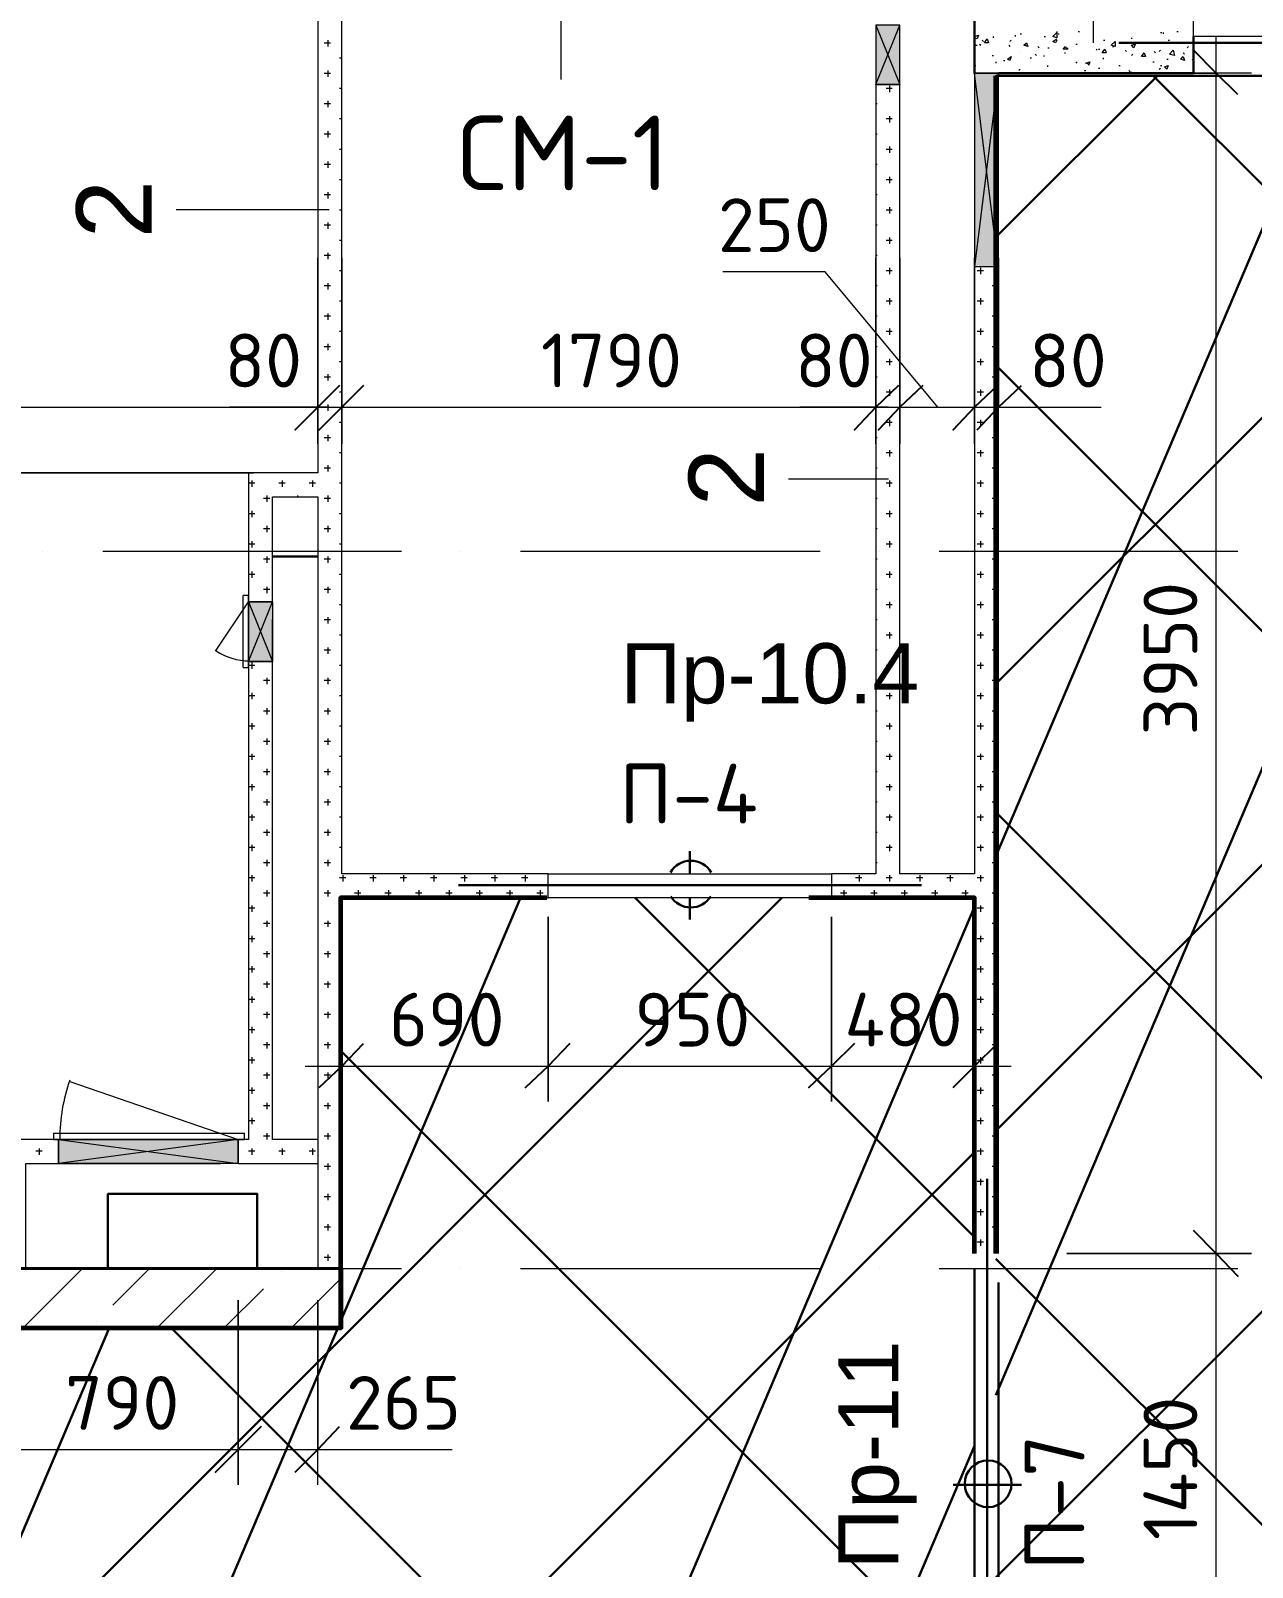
# Model space of a CAD drawing. Header units: millimetres. Extents: x -84737 to 172119, y -43083 to 59399.
# Drawn here: x 18666 to 22753, y 38377 to 43519 of the extents above; entities that cross this region are included whole.
import ezdxf

# ---------------------------------------------------------------- set-up
doc = ezdxf.new("R2010")
doc.units = ezdxf.units.MM
for name, color, linetype, lineweight in [('11) Плинтус ПЛ-2', 70, 'Continuous', 30), ('15) Штукатурка стен СТ-1.1', 161, 'Continuous', 60), ('16) Краска СТ-1.1 стена', 5, 'Continuous', 60), ('18) Краска ПТ-1 потолок', 31, 'Continuous', 30), ('20) Шпакл. баз. фин Стена', 40, 'Continuous', 60), ('22) Шпакл. баз. фин. Потолок', 102, 'Continuous', 30)]:
    doc.layers.add(name, color=color, linetype=linetype, lineweight=lineweight)
for name, color, linetype in [('PDF _Двери', 7, 'Continuous'), ('PDF _Марки', 7, 'Continuous'), ('PDF _Обобщенные модели', 7, 'Continuous'), ('PDF _Окна', 7, 'Continuous'), ('PDF _Оси', 7, 'Continuous'), ('PDF _Перекрытия', 7, 'Continuous'), ('PDF _Размеры-100', 7, 'Continuous'), ('PDF _Стены', 7, 'Continuous'), ('PDF _Текст', 7, 'Continuous'), ('PDF _Элементы узлов', 7, 'Continuous')]:
    doc.layers.add(name, color=color, linetype=linetype)
doc.styles.add('PDF GOSTCommon', font='arial.ttf')
doc.styles.add('PDF ISOCPEUR', font='isocpeur.ttf')

msp = doc.modelspace()

# ---------------------------------------------------------------- hatches: boundary and pattern name
at = {"layer": '18) Краска ПТ-1 потолок'}
h = msp.add_hatch(dxfattribs=at)
h.set_pattern_fill('ANSI32', color=256, scale=222, angle=22)
h.paths.add_polyline_path([(26915.9, 43368.7), (24507.3, 43368.7), (24507.3, 34077.2), (26915.9, 34077.2)])
h.paths.add_polyline_path([(36427.6, 39178), (36427.6, 34081.4), (26987.8, 34081.4), (26987.8, 40617.2), (29108.6, 40617.2), (29108.6, 39178)])
h.paths.add_polyline_path([(42006.7, 34077.2), (36508, 34077.2), (36508, 44380.4), (42006.7, 44380.4)])
h.paths.add_polyline_path([(21895.5, 43368.7), (24304.1, 43368.7), (24304.1, 34077.2), (21895.5, 34077.2)])
h.paths.add_polyline_path([(12383.8, 39178), (12383.8, 34081.4), (21823.5, 34081.4), (21823.5, 40617.2), (19702.8, 40617.2), (19702.8, 39178)])
h.paths.add_polyline_path([(6804.6, 34077.2), (12303.4, 34077.2), (12303.4, 44380.4), (6804.6, 44380.4)])
h = msp.add_hatch(dxfattribs=at)
h.set_pattern_fill('ANSI32', color=256, scale=222, angle=22)
h.paths.add_polyline_path([(26915.9, 43368.7), (24507.3, 43368.7), (24507.3, 34077.2), (26915.9, 34077.2)])
h.paths.add_polyline_path([(36427.6, 39178), (36427.6, 34081.4), (26987.8, 34081.4), (26987.8, 40617.2), (29108.6, 40617.2), (29108.6, 39178)])
h.paths.add_polyline_path([(42006.7, 34077.2), (36508, 34077.2), (36508, 44380.4), (42006.7, 44380.4)])
h.paths.add_polyline_path([(21895.5, 43368.7), (24304.1, 43368.7), (24304.1, 34077.2), (21895.5, 34077.2)])
h.paths.add_polyline_path([(12383.8, 39178), (12383.8, 34081.4), (21823.5, 34081.4), (21823.5, 40617.2), (19702.8, 40617.2), (19702.8, 39178)])
h.paths.add_polyline_path([(6804.6, 34077.2), (12303.4, 34077.2), (12303.4, 44380.4), (6804.6, 44380.4)])
at = {"layer": '22) Шпакл. баз. фин. Потолок'}
h = msp.add_hatch(dxfattribs=at)
h.set_pattern_fill('ANSI37', color=256, scale=333)
h.paths.add_polyline_path([(26915.9, 43368.7), (24507.3, 43368.7), (24507.3, 34077.2), (26915.9, 34077.2)])
h.paths.add_polyline_path([(36427.6, 39178), (36427.6, 34081.4), (26987.8, 34081.4), (26987.8, 40617.2), (29108.6, 40617.2), (29108.6, 39178)])
h.paths.add_polyline_path([(42006.7, 34077.2), (36508, 34077.2), (36508, 44380.4), (42006.7, 44380.4)])
h.paths.add_polyline_path([(21895.5, 43368.7), (24304.1, 43368.7), (24304.1, 34077.2), (21895.5, 34077.2)])
h.paths.add_polyline_path([(12383.8, 39178), (12383.8, 34081.4), (21823.5, 34081.4), (21823.5, 40617.2), (19702.8, 40617.2), (19702.8, 39178)])
h.paths.add_polyline_path([(6804.6, 34077.2), (12303.4, 34077.2), (12303.4, 44380.4), (6804.6, 44380.4)])
h = msp.add_hatch(dxfattribs=at)
h.set_pattern_fill('ANSI37', color=256, scale=333)
h.paths.add_polyline_path([(26915.9, 43368.7), (24507.3, 43368.7), (24507.3, 34077.2), (26915.9, 34077.2)])
h.paths.add_polyline_path([(36427.6, 39178), (36427.6, 34081.4), (26987.8, 34081.4), (26987.8, 40617.2), (29108.6, 40617.2), (29108.6, 39178)])
h.paths.add_polyline_path([(42006.7, 34077.2), (36508, 34077.2), (36508, 44380.4), (42006.7, 44380.4)])
h.paths.add_polyline_path([(21895.5, 43368.7), (24304.1, 43368.7), (24304.1, 34077.2), (21895.5, 34077.2)])
h.paths.add_polyline_path([(12383.8, 39178), (12383.8, 34081.4), (21823.5, 34081.4), (21823.5, 40617.2), (19702.8, 40617.2), (19702.8, 39178)])
h.paths.add_polyline_path([(6804.6, 34077.2), (12303.4, 34077.2), (12303.4, 44380.4), (6804.6, 44380.4)])

# ---------------------------------------------------------------- linework, layer by layer
at = {"layer": '11) Плинтус ПЛ-2'}
for points in [[(21895.5, 39427.7), (21895.5, 43368.7), (24304.1, 43368.7), (24304.1, 34077.2), (21895.5, 34077.2), (21895.5, 37980)], [(20392.7, 40617.2), (19702.8, 40617.2), (19702.8, 39178), (14204, 39178)], [(21823.5, 39427.7), (21823.5, 40617.2), (21269, 40617.2)]]:
    msp.add_lwpolyline(points, dxfattribs=at)
at = {"layer": '15) Штукатурка стен СТ-1.1'}
for points in [[(21895.5, 39427.7), (21895.5, 43368.7)], [(20392.7, 40617.2), (19702.8, 40617.2), (19702.8, 39178), (14204, 39178)], [(21823.5, 39427.7), (21823.5, 40617.2), (21269, 40617.2)]]:
    msp.add_lwpolyline(points, dxfattribs=at)
at = {"layer": '16) Краска СТ-1.1 стена'}
for points in [[(21895.5, 39427.7), (21895.5, 43368.7)], [(20392.7, 40617.2), (19702.8, 40617.2), (19702.8, 39178), (14204, 39178)], [(21823.5, 39427.7), (21823.5, 40617.2), (21269, 40617.2)]]:
    msp.add_lwpolyline(points, dxfattribs=at)
at = {"layer": '20) Шпакл. баз. фин Стена'}
for points in [[(21895.5, 39427.7), (21895.5, 43368.7)], [(20392.7, 40617.2), (19702.8, 40617.2), (19702.8, 39178), (14204, 39178)], [(21823.5, 39427.7), (21823.5, 40617.2), (21269, 40617.2)]]:
    msp.add_lwpolyline(points, dxfattribs=at)
at = {"layer": 'PDF _Двери', "lineweight": 18}
for points in [[(24004.1, 43500.2), (22556.3, 43500.2), (22556.3, 43580.7), (24004.1, 43580.7)], [(20397.4, 40697.9), (21345.6, 40697.9), (21345.6, 40617.4), (20397.4, 40617.4)]]:
    msp.add_lwpolyline(points, close=True, dxfattribs=at)
at = {"layer": 'PDF _Марки', "lineweight": 9}
for points in [[(20439.7, 44380.7), (20439.7, 43356.3)], [(22221.9, 43479.1), (22221.9, 43855.8)], [(19665.1, 42920.3), (19152.8, 42920.3)], [(21536.1, 42018.6), (21201.7, 42018.6)]]:
    msp.add_lwpolyline(points, dxfattribs=at)
at = {"layer": 'PDF _Обобщенные модели', "lineweight": 30}
for points in [[(24253.8, 43479.1), (22306.6, 43479.1)], [(20871.5, 40697.9), (20871.5, 40774.1)], [(21646.2, 40659.8), (20096.8, 40659.8)], [(20871.5, 40545.5), (20871.5, 40617.4)], [(21866.3, 39677.7), (21866.3, 37628.8)], [(21980.6, 38653.2), (21752, 38653.2)]]:
    msp.add_lwpolyline(points, dxfattribs=at)
msp.add_circle((21869.3, 38656.9), 78.3, dxfattribs=at)
for start, end in [(29.5478, 150.4522), (211.6571, 328.3429)]:
    msp.add_arc((20874.5, 40663.5), 78.3, start, end, dxfattribs=at)
at = {"layer": 'PDF _Окна', "color": 8, "true_color": 0x808080, "transparency": 33554559}
for points in [[(21493.8, 43538.3), (21493.8, 43339.4), (21574.2, 43538.3)], [(21493.8, 43339.4), (21574.2, 43538.3), (21574.2, 43339.4)], [(21904.4, 42729.8), (21904.4, 43377.5), (21824, 42729.8)], [(21904.4, 43377.5), (21824, 42729.8), (21824, 43377.5)], [(19394.1, 41608), (19394.1, 41409), (19474.6, 41608)], [(19394.1, 41409), (19474.6, 41608), (19474.6, 41409)], [(19360.3, 39808.9), (18759.2, 39808.9), (19360.3, 39728.5)], [(18759.2, 39808.9), (19360.3, 39728.5), (18759.2, 39728.5)]]:
    msp.add_solid(points, dxfattribs=at)
at = {"layer": 'PDF _Оси', "lineweight": 9}
for points in [[(18704.1, 41777.3), (18704.1, 41777.3)], [(18907.3, 41777.3), (19906.4, 41777.3)], [(20105.3, 41777.3), (20105.3, 41777.3)], [(20304.3, 41777.3), (21307.5, 41777.3)], [(21506.5, 41777.3), (21506.5, 41777.3)], [(21705.5, 41777.3), (22704.5, 41777.3)], [(18704.1, 39377.1), (18704.1, 39377.1)], [(18907.3, 39377.1), (19906.4, 39377.1)], [(20105.3, 39377.1), (20105.3, 39377.1)], [(20304.3, 39377.1), (21307.5, 39377.1)], [(21506.5, 39377.1), (21506.5, 39377.1)], [(21705.5, 39377.1), (22704.5, 39377.1)]]:
    msp.add_lwpolyline(points, dxfattribs=at)
at = {"layer": 'PDF _Перекрытия', "lineweight": 30}
for points in [[(19627, 41760.4), (19474.6, 41760.4)], [(18924.3, 39377.1), (18924.3, 39626.9), (19423.8, 39626.9), (19423.8, 39377.1)], [(21824, 38031), (21824, 39377.1)], [(21904.4, 39330.5), (21904.4, 38077.5)]]:
    msp.add_lwpolyline(points, dxfattribs=at)
at = {"layer": 'PDF _Размеры-100', "lineweight": 9}
for points in [[(22632.5, 33958.6), (22632.5, 36380), (22632.5, 37980.2), (22632.5, 39427.9), (22133, 39427.9), (22751.1, 39427.9), (22133, 39427.9), (22632.5, 39427.9), (22632.5, 43500.2)], [(22751.1, 43377.5), (22133, 43377.5), (22632.5, 43377.5)], [(12185, 42259.9), (12384, 42259.9), (12756.5, 42259.9), (12836.9, 42259.9), (19627, 42259.9), (19707.4, 42259.9), (21493.8, 42259.9), (21574.2, 42259.9), (21824, 42259.9), (21824, 42759.4), (21824, 42137.2), (21824, 42759.4), (21824, 42259.9), (22027.2, 42259.9)], [(21904.4, 42137.2), (21904.4, 42759.4), (21904.4, 42259.9)], [(21701.2, 42259.9), (21324.5, 42712.9), (20981.6, 42712.9)], [(19665.1, 42259.9), (19555, 42259.9), (19330.6, 42259.9)], [(21536.1, 42259.9), (21464.2, 42259.9), (21239.8, 42259.9)], [(21866.3, 42259.9), (22018.7, 42259.9), (22247.3, 42259.9)], [(15656.2, 42039.8), (19411.1, 42039.8), (15774.8, 42039.8)], [(19584.6, 40054.4), (20397.4, 40054.4), (21345.6, 40054.4), (21345.6, 40553.9), (21345.6, 39935.9), (21345.6, 40553.9), (21345.6, 40054.4), (21946.7, 40054.4)], [(19707.4, 39935.9), (19707.4, 40553.9), (19707.4, 40054.4)], [(21824, 39935.9), (21824, 40553.9), (21824, 40054.4)], [(15855.2, 38771.8), (18568.7, 38771.8), (19360.3, 38771.8), (19360.3, 39271.3), (19360.3, 38653.2), (19360.3, 39271.3), (19360.3, 38771.8), (19745.5, 38771.8)], [(19627, 38653.2), (19627, 39271.3), (19627, 38771.8)], [(19491.5, 38771.8), (19737, 38771.8), (20075.7, 38771.8)]]:
    msp.add_lwpolyline(points, dxfattribs=at)
at = {"layer": 'PDF _Размеры-100', "lineweight": 25}
for points in [[(22704.5, 43305.5), (22632.5, 43377.5), (22556.3, 43453.7)], [(21832.5, 42183.7), (21904.4, 42259.9), (21980.6, 42331.9)], [(19631.2, 39982.5), (19707.4, 40054.4), (19779.4, 40130.6)], [(21752, 39982.5), (21824, 40054.4), (21900.2, 40130.6)], [(19550.8, 38695.6), (19627, 38771.8), (19698.9, 38848)]]:
    msp.add_lwpolyline(points, dxfattribs=at)
at = {"layer": 'PDF _Размеры-100', "lineweight": 9}
for points in [[(19627, 42259.9), (19627, 42759.4), (19627, 42137.2), (19627, 42759.4)], [(19707.4, 42259.9), (19707.4, 42759.4), (19707.4, 42137.2), (19707.4, 42759.4)], [(21493.8, 42259.9), (21493.8, 42759.4), (21493.8, 42137.2), (21493.8, 42759.4)], [(21574.2, 42259.9), (21574.2, 42759.4), (21574.2, 42137.2), (21574.2, 42759.4)], [(20397.4, 40054.4), (20397.4, 40553.9), (20397.4, 39935.9), (20397.4, 40553.9)]]:
    msp.add_lwpolyline(points, close=True, dxfattribs=at)
at = {"layer": 'PDF _Размеры-100', "lineweight": 25}
for points in [[(19698.9, 42331.9), (19627, 42259.9), (19550.8, 42183.7), (19627, 42259.9)], [(19779.4, 42331.9), (19707.4, 42259.9), (19631.2, 42183.7), (19707.4, 42259.9)], [(21570, 42331.9), (21493.8, 42259.9), (21421.8, 42183.7), (21493.8, 42259.9)], [(21650.4, 42331.9), (21574.2, 42259.9), (21502.3, 42183.7), (21574.2, 42259.9)], [(21900.2, 42331.9), (21824, 42259.9), (21752, 42183.7), (21824, 42259.9)], [(20469.4, 40130.6), (20397.4, 40054.4), (20321.2, 39982.5), (20397.4, 40054.4)], [(21421.8, 40130.6), (21345.6, 40054.4), (21269.4, 39982.5), (21345.6, 40054.4)], [(22556.3, 39504.1), (22632.5, 39427.9), (22704.5, 39351.7), (22632.5, 39427.9)], [(19436.5, 38848), (19360.3, 38771.8), (19284.1, 38695.6), (19360.3, 38771.8)]]:
    msp.add_lwpolyline(points, close=True, dxfattribs=at)
at = {"layer": 'PDF _Стены', "lineweight": 18}
for points in [[(20397.4, 40697.9), (19707.4, 40697.9), (19707.4, 44118.3), (20473.6, 44118.3), (20473.6, 44380.7)], [(19385.7, 43978.6), (19627, 43978.6), (19627, 42039.8), (19394.1, 42039.8), (19394.1, 41608)], [(21493.8, 43339.4), (21493.8, 40697.9), (21345.6, 40697.9)], [(21824, 42729.8), (21824, 40697.9), (21574.2, 40697.9), (21574.2, 43339.4)], [(21904.4, 39427.9), (21904.4, 42729.8)], [(19474.6, 41608), (19474.6, 41959.4), (19627, 41959.4), (19627, 39377.1)], [(19394.1, 41409), (19394.1, 39808.9), (19360.3, 39808.9)], [(19627, 39808.9), (19474.6, 39808.9), (19474.6, 41409)], [(19707.4, 39377.1), (19707.4, 40617.4), (20397.4, 40617.4)], [(21345.6, 40617.4), (21824, 40617.4), (21824, 39427.9)], [(18759.2, 39808.9), (18568.7, 39808.9), (18568.7, 39609.9), (16303.9, 39609.9)], [(18649.1, 39377.1), (18649.1, 39728.5), (18759.2, 39728.5)], [(19360.3, 39728.5), (19627, 39728.5)]]:
    msp.add_lwpolyline(points, dxfattribs=at)
at = {"layer": 'PDF _Стены', "lineweight": 30}
for points in [[(21468.4, 44380.7), (21824, 44380.7), (21824, 43377.5)], [(21904.4, 43377.5), (22556.3, 43377.5), (22556.3, 43500.2)]]:
    msp.add_lwpolyline(points, dxfattribs=at)
at = {"layer": 'PDF _Стены', "lineweight": 9}
for points in [[(21824, 43500.2), (21836.7, 43504.5), (21832.5, 43491.8), (21824, 43496)], [(21887.5, 43496), (21887.5, 43500.2)], [(21959.4, 43504.5), (21959.4, 43500.2)], [(21976.4, 43508.7), (21980.6, 43508.7)], [(22056.8, 43500.2), (22061, 43500.2)], [(22099.1, 43517.2), (22099.1, 43496), (22086.4, 43500.2), (22099.1, 43512.9)], [(22103.4, 43508.7), (22107.6, 43508.7)], [(22171.1, 43517.2), (22175.3, 43517.2)], [(22353.1, 43500.2), (22353.1, 43500.2)], [(22446.3, 43512.9), (22450.5, 43512.9)], [(22454.7, 43512.9), (22454.7, 43508.7)], [(22501.3, 43517.2), (22505.5, 43517.2)], [(19648.1, 43479.1), (19669.3, 43479.1)], [(19660.8, 43466.4), (19660.8, 43487.5)], [(21828.2, 43470.6), (21832.5, 43470.6)], [(21840.9, 43474.8), (21845.2, 43470.6)], [(21849.4, 43487.5), (21853.6, 43483.3)], [(21874.8, 43474.8), (21874.8, 43474.8)], [(21938.3, 43470.6), (21942.5, 43466.4)], [(21942.5, 43483.3), (21946.7, 43487.5)], [(21976.4, 43449.4), (21976.4, 43449.4)], [(22035.6, 43466.4), (22039.9, 43462.1)], [(22069.5, 43462.1), (22073.7, 43462.1)], [(22099.1, 43487.5), (22094.9, 43479.1), (22086.4, 43483.3), (22099.1, 43491.8)], [(22133, 43462.1), (22137.2, 43457.9), (22133, 43457.9)], [(22162.6, 43474.8), (22166.9, 43474.8)], [(22230.4, 43457.9), (22234.6, 43453.7)], [(22238.8, 43457.9), (22243.1, 43457.9)], [(22243.1, 43474.8), (22243.1, 43474.8)], [(22255.8, 43487.5), (22260, 43487.5)], [(22285.4, 43466.4), (22289.6, 43466.4)], [(22327.7, 43453.7), (22332, 43449.4)], [(22348.9, 43496), (22348.9, 43491.8)], [(22353.1, 43474.8), (22357.4, 43474.8)], [(22425.1, 43449.4), (22429.3, 43445.2)], [(22442, 43449.4), (22446.3, 43453.7)], [(22471.7, 43487.5), (22475.9, 43487.5)], [(22518.2, 43496), (22518.2, 43496)], [(22535.2, 43462.1), (22539.4, 43466.4)], [(19698.9, 43428.3), (19707.4, 43428.3)], [(21824, 43402.9), (21828.2, 43402.9)], [(21883.2, 43436.7), (21887.5, 43436.7)], [(21895.9, 43411.3), (21895.9, 43415.6)], [(21921.3, 43419.8), (21925.6, 43419.8)], [(22010.2, 43428.3), (22014.5, 43428.3)], [(22027.2, 43441), (22031.4, 43436.7)], [(22056.8, 43432.5), (22056.8, 43436.7)], [(22069.5, 43398.6), (22069.5, 43402.9)], [(22124.5, 43445.2), (22128.8, 43445.2)], [(22162.6, 43411.3), (22166.9, 43415.6)], [(22205, 43407.1), (22196.5, 43411.3), (22209.2, 43415.6), (22205, 43402.9)], [(22255.8, 43424), (22255.8, 43428.3)], [(22306.6, 43402.9), (22310.8, 43402.9)], [(22348.9, 43436.7), (22353.1, 43441)], [(22420.9, 43415.6), (22425.1, 43415.6)], [(22446.3, 43402.9), (22450.5, 43402.9)], [(22467.4, 43424), (22471.7, 43424)], [(22522.5, 43445.2), (22526.7, 43441)], [(22535.2, 43402.9), (22535.2, 43402.9)], [(22539.4, 43432.5), (22539.4, 43432.5)], [(22552.1, 43424), (22556.3, 43419.8)], [(19648.1, 43377.5), (19669.3, 43377.5)], [(19660.8, 43364.8), (19660.8, 43385.9)], [(21972.1, 43385.9), (21976.4, 43390.2)], [(22192.3, 43385.9), (22196.5, 43385.9)], [(22238.8, 43394.4), (22243.1, 43394.4)], [(22340.4, 43385.9), (22344.7, 43381.7)], [(22348.9, 43377.5), (22348.9, 43381.7)], [(22442, 43390.2), (22446.3, 43394.4)], [(19698.9, 43326.7), (19707.4, 43326.7)], [(21527.7, 43326.7), (21548.8, 43326.7)], [(21540.4, 43314), (21540.4, 43335.1)], [(19648.1, 43275.9), (19669.3, 43275.9)], [(19660.8, 43263.2), (19660.8, 43284.3)], [(21493.8, 43275.9), (21498, 43275.9)], [(19698.9, 43225.1), (19707.4, 43225.1)], [(21527.7, 43225.1), (21548.8, 43225.1)], [(21540.4, 43212.4), (21540.4, 43233.5)], [(19648.1, 43174.3), (19669.3, 43174.3)], [(19660.8, 43161.6), (19660.8, 43182.7)], [(21493.8, 43174.3), (21498, 43174.3)], [(19698.9, 43123.5), (19707.4, 43123.5)], [(21527.7, 43123.5), (21548.8, 43123.5)], [(21540.4, 43110.8), (21540.4, 43131.9)], [(19648.1, 43072.7), (19669.3, 43072.7)], [(19660.8, 43060), (19660.8, 43081.2)], [(21493.8, 43072.7), (21498, 43072.7)], [(19698.9, 43021.9), (19707.4, 43021.9)], [(21527.7, 43021.9), (21548.8, 43021.9)], [(21540.4, 43009.2), (21540.4, 43030.4)], [(19648.1, 42971.1), (19669.3, 42971.1)], [(19660.8, 42958.4), (19660.8, 42979.6)], [(21493.8, 42971.1), (21498, 42971.1)], [(19698.9, 42920.3), (19707.4, 42920.3)], [(21527.7, 42920.3), (21548.8, 42920.3)], [(21540.4, 42907.6), (21540.4, 42928.8)], [(19648.1, 42869.5), (19669.3, 42869.5)], [(19660.8, 42856.8), (19660.8, 42878)], [(21493.8, 42869.5), (21498, 42869.5)], [(19698.9, 42818.7), (19707.4, 42818.7)], [(21527.7, 42818.7), (21548.8, 42818.7)], [(21540.4, 42806), (21540.4, 42827.2)], [(19648.1, 42767.9), (19669.3, 42767.9)], [(19660.8, 42755.2), (19660.8, 42776.4)], [(21493.8, 42767.9), (21498, 42767.9)], [(19698.9, 42717.1), (19707.4, 42717.1)], [(21527.7, 42717.1), (21548.8, 42717.1)], [(21540.4, 42704.4), (21540.4, 42725.6)], [(21832.5, 42717.1), (21853.6, 42717.1)], [(21845.2, 42704.4), (21845.2, 42725.6)], [(19648.1, 42666.3), (19669.3, 42666.3)], [(19660.8, 42653.6), (19660.8, 42674.8)], [(21493.8, 42666.3), (21498, 42666.3)], [(21883.2, 42666.3), (21904.4, 42666.3)], [(21895.9, 42653.6), (21895.9, 42674.8)], [(19698.9, 42615.5), (19707.4, 42615.5)], [(21527.7, 42615.5), (21548.8, 42615.5)], [(21540.4, 42602.8), (21540.4, 42624)], [(21832.5, 42615.5), (21853.6, 42615.5)], [(21845.2, 42602.8), (21845.2, 42624)], [(19648.1, 42564.7), (19669.3, 42564.7)], [(19660.8, 42552), (19660.8, 42573.2)], [(21493.8, 42564.7), (21498, 42564.7)], [(21883.2, 42564.7), (21904.4, 42564.7)], [(21895.9, 42552), (21895.9, 42573.2)], [(19698.9, 42513.9), (19707.4, 42513.9)], [(21527.7, 42513.9), (21548.8, 42513.9)], [(21540.4, 42501.2), (21540.4, 42522.4)], [(21832.5, 42513.9), (21853.6, 42513.9)], [(21845.2, 42501.2), (21845.2, 42522.4)], [(19648.1, 42463.1), (19669.3, 42463.1)], [(19660.8, 42450.4), (19660.8, 42471.6)], [(21493.8, 42463.1), (21498, 42463.1)], [(21540.4, 42399.6), (21540.4, 42420.8)], [(21845.2, 42399.6), (21845.2, 42420.8)], [(21883.2, 42463.1), (21904.4, 42463.1)], [(21895.9, 42450.4), (21895.9, 42471.6)], [(19660.8, 42348.8), (19660.8, 42370)], [(19698.9, 42412.3), (19707.4, 42412.3)], [(21527.7, 42412.3), (21548.8, 42412.3)], [(21832.5, 42412.3), (21853.6, 42412.3)], [(21895.9, 42348.8), (21895.9, 42370)], [(19648.1, 42361.5), (19669.3, 42361.5)], [(21493.8, 42361.5), (21498, 42361.5)], [(21540.4, 42298), (21540.4, 42319.2)], [(21845.2, 42298), (21845.2, 42319.2)], [(21883.2, 42361.5), (21904.4, 42361.5)], [(19660.8, 42247.2), (19660.8, 42268.4)], [(19698.9, 42310.7), (19707.4, 42310.7)], [(21527.7, 42310.7), (21548.8, 42310.7)], [(21832.5, 42310.7), (21853.6, 42310.7)], [(21895.9, 42247.2), (21895.9, 42268.4)], [(19648.1, 42259.9), (19669.3, 42259.9)], [(21493.8, 42259.9), (21498, 42259.9)], [(21540.4, 42196.4), (21540.4, 42217.6)], [(21845.2, 42196.4), (21845.2, 42217.6)], [(21883.2, 42259.9), (21904.4, 42259.9)], [(19660.8, 42145.6), (19660.8, 42166.8)], [(19698.9, 42209.1), (19707.4, 42209.1)], [(21527.7, 42209.1), (21548.8, 42209.1)], [(21832.5, 42209.1), (21853.6, 42209.1)], [(21895.9, 42145.6), (21895.9, 42166.8)], [(19648.1, 42158.3), (19669.3, 42158.3)], [(21493.8, 42158.3), (21498, 42158.3)], [(21540.4, 42094.8), (21540.4, 42116)], [(21845.2, 42094.8), (21845.2, 42116)], [(21883.2, 42158.3), (21904.4, 42158.3)], [(19660.8, 42044), (19660.8, 42065.2)], [(19698.9, 42107.5), (19707.4, 42107.5)], [(21527.7, 42107.5), (21548.8, 42107.5)], [(21832.5, 42107.5), (21853.6, 42107.5)], [(21895.9, 42044), (21895.9, 42065.2)], [(19406.8, 41993.2), (19406.8, 42014.4)], [(19508.4, 41993.2), (19508.4, 42014.4)], [(19610, 41993.2), (19610, 42014.4)], [(19648.1, 42056.7), (19669.3, 42056.7)], [(21493.8, 42056.7), (21498, 42056.7)], [(21540.4, 41993.2), (21540.4, 42014.4)], [(21845.2, 41993.2), (21845.2, 42014.4)], [(21883.2, 42056.7), (21904.4, 42056.7)], [(19394.1, 42005.9), (19415.3, 42005.9)], [(19457.6, 41942.4), (19457.6, 41959.4), (19457.6, 41963.6)], [(19495.7, 42005.9), (19516.9, 42005.9)], [(19559.2, 41959.4), (19559.2, 41963.6)], [(19597.3, 42005.9), (19618.5, 42005.9)], [(19660.8, 41942.4), (19660.8, 41963.6)], [(19698.9, 42005.9), (19707.4, 42005.9)], [(21527.7, 42005.9), (21548.8, 42005.9)], [(21832.5, 42005.9), (21853.6, 42005.9)], [(21895.9, 41942.4), (21895.9, 41963.6)], [(19406.8, 41891.6), (19406.8, 41912.8)], [(19444.9, 41955.1), (19466.1, 41955.1)], [(19648.1, 41955.1), (19669.3, 41955.1)], [(21493.8, 41955.1), (21498, 41955.1)], [(21540.4, 41891.6), (21540.4, 41912.8)], [(21845.2, 41891.6), (21845.2, 41912.8)], [(21883.2, 41955.1), (21904.4, 41955.1)], [(19394.1, 41904.3), (19415.3, 41904.3)], [(19457.6, 41840.8), (19457.6, 41862)], [(19660.8, 41840.8), (19660.8, 41862)], [(19698.9, 41904.3), (19707.4, 41904.3)], [(21527.7, 41904.3), (21548.8, 41904.3)], [(21832.5, 41904.3), (21853.6, 41904.3)], [(21895.9, 41840.8), (21895.9, 41862)], [(19406.8, 41790), (19406.8, 41811.2)], [(19444.9, 41853.5), (19466.1, 41853.5)], [(19648.1, 41853.5), (19669.3, 41853.5)], [(21493.8, 41853.5), (21498, 41853.5)], [(21540.4, 41790), (21540.4, 41811.2)], [(21845.2, 41790), (21845.2, 41811.2)], [(21883.2, 41853.5), (21904.4, 41853.5)], [(19394.1, 41802.7), (19415.3, 41802.7)], [(19457.6, 41739.2), (19457.6, 41760.4)], [(19660.8, 41739.2), (19660.8, 41760.4)], [(19698.9, 41802.7), (19707.4, 41802.7)], [(21527.7, 41802.7), (21548.8, 41802.7)], [(21832.5, 41802.7), (21853.6, 41802.7)], [(21895.9, 41739.2), (21895.9, 41760.4)], [(19394.1, 41701.1), (19415.3, 41701.1)], [(19406.8, 41688.4), (19406.8, 41709.6)], [(19444.9, 41751.9), (19466.1, 41751.9)], [(19648.1, 41751.9), (19669.3, 41751.9)], [(19698.9, 41701.1), (19707.4, 41701.1)], [(21493.8, 41751.9), (21498, 41751.9)], [(21527.7, 41701.1), (21548.8, 41701.1)], [(21540.4, 41688.4), (21540.4, 41709.6)], [(21832.5, 41701.1), (21853.6, 41701.1)], [(21845.2, 41688.4), (21845.2, 41709.6)], [(21883.2, 41751.9), (21904.4, 41751.9)], [(19444.9, 41650.3), (19466.1, 41650.3)], [(19457.6, 41637.6), (19457.6, 41658.8)], [(19648.1, 41650.3), (19669.3, 41650.3)], [(19660.8, 41637.6), (19660.8, 41658.8)], [(21493.8, 41650.3), (21498, 41650.3)], [(21883.2, 41650.3), (21904.4, 41650.3)], [(21895.9, 41637.6), (21895.9, 41658.8)], [(19406.8, 41608), (19406.8, 41608)], [(19698.9, 41599.5), (19707.4, 41599.5)], [(21527.7, 41599.5), (21548.8, 41599.5)], [(21540.4, 41586.8), (21540.4, 41608)], [(21832.5, 41599.5), (21853.6, 41599.5)], [(21845.2, 41586.8), (21845.2, 41608)], [(19648.1, 41548.7), (19669.3, 41548.7)], [(19660.8, 41536), (19660.8, 41557.2)], [(21493.8, 41548.7), (21498, 41548.7)], [(21883.2, 41548.7), (21904.4, 41548.7)], [(21895.9, 41536), (21895.9, 41557.2)], [(19698.9, 41497.9), (19707.4, 41497.9)], [(21527.7, 41497.9), (21548.8, 41497.9)], [(21540.4, 41485.2), (21540.4, 41506.4)], [(21832.5, 41497.9), (21853.6, 41497.9)], [(21845.2, 41485.2), (21845.2, 41506.4)], [(19648.1, 41447.1), (19669.3, 41447.1)], [(19660.8, 41434.4), (19660.8, 41455.6)], [(21493.8, 41447.1), (21498, 41447.1)], [(21883.2, 41447.1), (21904.4, 41447.1)], [(21895.9, 41434.4), (21895.9, 41455.6)], [(19394.1, 41396.3), (19415.3, 41396.3)], [(19406.8, 41383.6), (19406.8, 41404.8)], [(19698.9, 41396.3), (19707.4, 41396.3)], [(21527.7, 41396.3), (21548.8, 41396.3)], [(21540.4, 41383.6), (21540.4, 41404.8)], [(21832.5, 41396.3), (21853.6, 41396.3)], [(21845.2, 41383.6), (21845.2, 41404.8)], [(19444.9, 41345.5), (19466.1, 41345.5)], [(19457.6, 41332.8), (19457.6, 41354)], [(19648.1, 41345.5), (19669.3, 41345.5)], [(19660.8, 41332.8), (19660.8, 41354)], [(21493.8, 41345.5), (21498, 41345.5)], [(21883.2, 41345.5), (21904.4, 41345.5)], [(21895.9, 41332.8), (21895.9, 41354)], [(19394.1, 41294.7), (19415.3, 41294.7)], [(19406.8, 41282), (19406.8, 41303.2)], [(19698.9, 41294.7), (19707.4, 41294.7)], [(21527.7, 41294.7), (21548.8, 41294.7)], [(21540.4, 41282), (21540.4, 41303.2)], [(21832.5, 41294.7), (21853.6, 41294.7)], [(21845.2, 41282), (21845.2, 41303.2)], [(19444.9, 41243.9), (19466.1, 41243.9)], [(19457.6, 41231.2), (19457.6, 41252.4)], [(19648.1, 41243.9), (19669.3, 41243.9)], [(19660.8, 41231.2), (19660.8, 41252.4)], [(21493.8, 41243.9), (21498, 41243.9)], [(21883.2, 41243.9), (21904.4, 41243.9)], [(21895.9, 41231.2), (21895.9, 41252.4)], [(19394.1, 41193.1), (19415.3, 41193.1)], [(19406.8, 41180.5), (19406.8, 41201.6)], [(19698.9, 41193.1), (19707.4, 41193.1)], [(21527.7, 41193.1), (21548.8, 41193.1)], [(21540.4, 41180.5), (21540.4, 41201.6)], [(21832.5, 41193.1), (21853.6, 41193.1)], [(21845.2, 41180.5), (21845.2, 41201.6)], [(19444.9, 41142.4), (19466.1, 41142.4)], [(19457.6, 41129.7), (19457.6, 41150.8)], [(19648.1, 41142.4), (19669.3, 41142.4)], [(19660.8, 41129.7), (19660.8, 41150.8)], [(21493.8, 41142.4), (21498, 41142.4)], [(21883.2, 41142.4), (21904.4, 41142.4)], [(21895.9, 41129.7), (21895.9, 41150.8)], [(19394.1, 41091.6), (19415.3, 41091.6)], [(19406.8, 41078.9), (19406.8, 41100)], [(19698.9, 41091.6), (19707.4, 41091.6)], [(21527.7, 41091.6), (21548.8, 41091.6)], [(21540.4, 41078.9), (21540.4, 41100)], [(21832.5, 41091.6), (21853.6, 41091.6)], [(21845.2, 41078.9), (21845.2, 41100)], [(19444.9, 41040.8), (19466.1, 41040.8)], [(19457.6, 41028.1), (19457.6, 41049.2)], [(19648.1, 41040.8), (19669.3, 41040.8)], [(19660.8, 41028.1), (19660.8, 41049.2)], [(21493.8, 41040.8), (21498, 41040.8)], [(21883.2, 41040.8), (21904.4, 41040.8)], [(21895.9, 41028.1), (21895.9, 41049.2)], [(19394.1, 40990), (19415.3, 40990)], [(19406.8, 40977.3), (19406.8, 40998.4)], [(19698.9, 40990), (19707.4, 40990)], [(21527.7, 40990), (21548.8, 40990)], [(21540.4, 40977.3), (21540.4, 40998.4)], [(21832.5, 40990), (21853.6, 40990)], [(21845.2, 40977.3), (21845.2, 40998.4)], [(19444.9, 40939.2), (19466.1, 40939.2)], [(19457.6, 40926.5), (19457.6, 40947.6)], [(19648.1, 40939.2), (19669.3, 40939.2)], [(19660.8, 40926.5), (19660.8, 40947.6)], [(21493.8, 40939.2), (21498, 40939.2)], [(21883.2, 40939.2), (21904.4, 40939.2)], [(21895.9, 40926.5), (21895.9, 40947.6)], [(19394.1, 40888.4), (19415.3, 40888.4)], [(19406.8, 40875.7), (19406.8, 40896.8)], [(19698.9, 40888.4), (19707.4, 40888.4)], [(21527.7, 40888.4), (21548.8, 40888.4)], [(21540.4, 40875.7), (21540.4, 40896.8)], [(21832.5, 40888.4), (21853.6, 40888.4)], [(21845.2, 40875.7), (21845.2, 40896.8)], [(19444.9, 40837.6), (19466.1, 40837.6)], [(19457.6, 40824.9), (19457.6, 40846)], [(19648.1, 40837.6), (19669.3, 40837.6)], [(19660.8, 40824.9), (19660.8, 40846)], [(21493.8, 40837.6), (21498, 40837.6)], [(21883.2, 40837.6), (21904.4, 40837.6)], [(21895.9, 40824.9), (21895.9, 40846)], [(19394.1, 40786.8), (19415.3, 40786.8)], [(19406.8, 40774.1), (19406.8, 40795.2)], [(19698.9, 40786.8), (19707.4, 40786.8)], [(21527.7, 40786.8), (21548.8, 40786.8)], [(21540.4, 40774.1), (21540.4, 40795.2)], [(21832.5, 40786.8), (21853.6, 40786.8)], [(21845.2, 40774.1), (21845.2, 40795.2)], [(19444.9, 40736), (19466.1, 40736)], [(19457.6, 40723.3), (19457.6, 40744.4)], [(19648.1, 40736), (19669.3, 40736)], [(19660.8, 40723.3), (19660.8, 40744.4)], [(21493.8, 40736), (21498, 40736)], [(21883.2, 40736), (21904.4, 40736)], [(21895.9, 40723.3), (21895.9, 40744.4)], [(19394.1, 40685.2), (19415.3, 40685.2)], [(19406.8, 40672.5), (19406.8, 40693.6)], [(19698.9, 40685.2), (19707.4, 40685.2), (19720.1, 40685.2)], [(19711.6, 40672.5), (19711.6, 40693.6)], [(19800.5, 40685.2), (19821.7, 40685.2)], [(19813.2, 40672.5), (19813.2, 40693.6)], [(19902.1, 40685.2), (19923.3, 40685.2)], [(19914.8, 40672.5), (19914.8, 40693.6)], [(20003.7, 40685.2), (20024.9, 40685.2)], [(20016.4, 40672.5), (20016.4, 40693.6)], [(20105.3, 40685.2), (20126.5, 40685.2)], [(20118, 40672.5), (20118, 40693.6)], [(20206.9, 40685.2), (20228.1, 40685.2)], [(20219.6, 40672.5), (20219.6, 40693.6)], [(20308.5, 40685.2), (20329.7, 40685.2)], [(20321.2, 40672.5), (20321.2, 40693.6)], [(21345.6, 40685.2), (21345.6, 40685.2)], [(21426.1, 40685.2), (21447.2, 40685.2)], [(21438.8, 40672.5), (21438.8, 40693.6)], [(21527.7, 40685.2), (21548.8, 40685.2)], [(21540.4, 40672.5), (21540.4, 40693.6)], [(21629.3, 40685.2), (21650.4, 40685.2)], [(21642, 40672.5), (21642, 40693.6)], [(21730.9, 40685.2), (21752, 40685.2)], [(21743.6, 40672.5), (21743.6, 40693.6)], [(21832.5, 40685.2), (21853.6, 40685.2)], [(21845.2, 40672.5), (21845.2, 40693.6)], [(19444.9, 40634.4), (19466.1, 40634.4)], [(19457.6, 40621.7), (19457.6, 40642.8)], [(19648.1, 40634.4), (19669.3, 40634.4)], [(19660.8, 40621.7), (19660.8, 40642.8)], [(19749.7, 40634.4), (19770.9, 40634.4)], [(19762.4, 40621.7), (19762.4, 40642.8)], [(19851.3, 40634.4), (19872.5, 40634.4)], [(19864, 40621.7), (19864, 40642.8)], [(19952.9, 40634.4), (19974.1, 40634.4)], [(19965.6, 40621.7), (19965.6, 40642.8)], [(20054.5, 40634.4), (20075.7, 40634.4)], [(20067.2, 40621.7), (20067.2, 40642.8)], [(20156.1, 40634.4), (20177.3, 40634.4)], [(20168.8, 40621.7), (20168.8, 40642.8)], [(20257.7, 40634.4), (20278.9, 40634.4)], [(20270.4, 40621.7), (20270.4, 40642.8)], [(20359.3, 40634.4), (20380.5, 40634.4)], [(20372, 40621.7), (20372, 40642.8)], [(21375.3, 40634.4), (21396.4, 40634.4)], [(21388, 40621.7), (21388, 40642.8)], [(21476.9, 40634.4), (21498, 40634.4)], [(21489.6, 40621.7), (21489.6, 40642.8)], [(21578.5, 40634.4), (21599.6, 40634.4)], [(21591.2, 40621.7), (21591.2, 40642.8)], [(21680.1, 40634.4), (21701.2, 40634.4)], [(21692.8, 40621.7), (21692.8, 40642.8)], [(21781.7, 40634.4), (21802.8, 40634.4)], [(21794.4, 40621.7), (21794.4, 40642.8)], [(21883.2, 40634.4), (21904.4, 40634.4)], [(21895.9, 40621.7), (21895.9, 40642.8)], [(19394.1, 40583.6), (19415.3, 40583.6)], [(19406.8, 40570.9), (19406.8, 40592)], [(19698.9, 40583.6), (19707.4, 40583.6)], [(21832.5, 40583.6), (21853.6, 40583.6)], [(21845.2, 40570.9), (21845.2, 40592)], [(19444.9, 40532.8), (19466.1, 40532.8)], [(19457.6, 40520.1), (19457.6, 40541.2)], [(19648.1, 40532.8), (19669.3, 40532.8)], [(19660.8, 40520.1), (19660.8, 40541.2)], [(21883.2, 40532.8), (21904.4, 40532.8)], [(21895.9, 40520.1), (21895.9, 40541.2)], [(19394.1, 40482), (19415.3, 40482)], [(19406.8, 40469.3), (19406.8, 40490.4)], [(19698.9, 40482), (19707.4, 40482)], [(21832.5, 40482), (21853.6, 40482)], [(21845.2, 40469.3), (21845.2, 40490.4)], [(19444.9, 40431.2), (19466.1, 40431.2)], [(19457.6, 40418.5), (19457.6, 40439.6)], [(19648.1, 40431.2), (19669.3, 40431.2)], [(19660.8, 40418.5), (19660.8, 40439.6)], [(21883.2, 40431.2), (21904.4, 40431.2)], [(21895.9, 40418.5), (21895.9, 40439.6)], [(19394.1, 40380.4), (19415.3, 40380.4)], [(19406.8, 40367.7), (19406.8, 40388.8)], [(19698.9, 40380.4), (19707.4, 40380.4)], [(21832.5, 40380.4), (21853.6, 40380.4)], [(21845.2, 40367.7), (21845.2, 40388.8)], [(19444.9, 40329.6), (19466.1, 40329.6)], [(19457.6, 40316.9), (19457.6, 40338)], [(19648.1, 40329.6), (19669.3, 40329.6)], [(19660.8, 40316.9), (19660.8, 40338)], [(21883.2, 40329.6), (21904.4, 40329.6)], [(21895.9, 40316.9), (21895.9, 40338)], [(19394.1, 40278.8), (19415.3, 40278.8)], [(19406.8, 40266.1), (19406.8, 40287.2)], [(19698.9, 40278.8), (19707.4, 40278.8)], [(21832.5, 40278.8), (21853.6, 40278.8)], [(21845.2, 40266.1), (21845.2, 40287.2)], [(19444.9, 40228), (19466.1, 40228)], [(19457.6, 40215.3), (19457.6, 40236.4)], [(19648.1, 40228), (19669.3, 40228)], [(19660.8, 40215.3), (19660.8, 40236.4)], [(21883.2, 40228), (21904.4, 40228)], [(21895.9, 40215.3), (21895.9, 40236.4)], [(19394.1, 40177.2), (19415.3, 40177.2)], [(19406.8, 40164.5), (19406.8, 40185.7)], [(19698.9, 40177.2), (19707.4, 40177.2)], [(21832.5, 40177.2), (21853.6, 40177.2)], [(21845.2, 40164.5), (21845.2, 40185.7)], [(19444.9, 40126.4), (19466.1, 40126.4)], [(19457.6, 40113.7), (19457.6, 40134.9)], [(19648.1, 40126.4), (19669.3, 40126.4)], [(19660.8, 40113.7), (19660.8, 40134.9)], [(21883.2, 40126.4), (21904.4, 40126.4)], [(21895.9, 40113.7), (21895.9, 40134.9)], [(19394.1, 40075.6), (19415.3, 40075.6)], [(19406.8, 40062.9), (19406.8, 40084.1)], [(19698.9, 40075.6), (19707.4, 40075.6)], [(21832.5, 40075.6), (21853.6, 40075.6)], [(21845.2, 40062.9), (21845.2, 40084.1)], [(19444.9, 40024.8), (19466.1, 40024.8)], [(19457.6, 40012.1), (19457.6, 40033.3)], [(19648.1, 40024.8), (19669.3, 40024.8)], [(19660.8, 40012.1), (19660.8, 40033.3)], [(21883.2, 40024.8), (21904.4, 40024.8)], [(21895.9, 40012.1), (21895.9, 40033.3)], [(19394.1, 39974), (19415.3, 39974)], [(19406.8, 39961.3), (19406.8, 39982.5)], [(19698.9, 39974), (19707.4, 39974)], [(21832.5, 39974), (21853.6, 39974)], [(21845.2, 39961.3), (21845.2, 39982.5)], [(19444.9, 39923.2), (19466.1, 39923.2)], [(19457.6, 39910.5), (19457.6, 39931.7)], [(19648.1, 39923.2), (19669.3, 39923.2)], [(19660.8, 39910.5), (19660.8, 39931.7)], [(21883.2, 39923.2), (21904.4, 39923.2)], [(21895.9, 39910.5), (21895.9, 39931.7)], [(19394.1, 39872.4), (19415.3, 39872.4)], [(19406.8, 39859.7), (19406.8, 39880.9)], [(19698.9, 39872.4), (19707.4, 39872.4)], [(21832.5, 39872.4), (21853.6, 39872.4)], [(21845.2, 39859.7), (21845.2, 39880.9)], [(19444.9, 39821.6), (19466.1, 39821.6)], [(19457.6, 39808.9), (19457.6, 39830.1)], [(19648.1, 39821.6), (19669.3, 39821.6)], [(19660.8, 39808.9), (19660.8, 39830.1)], [(21883.2, 39821.6), (21904.4, 39821.6)], [(21895.9, 39808.9), (21895.9, 39830.1)], [(18683, 39770.8), (18704.1, 39770.8)], [(18695.7, 39758.1), (18695.7, 39779.3)], [(19394.1, 39770.8), (19415.3, 39770.8)], [(19406.8, 39758.1), (19406.8, 39779.3)], [(19495.7, 39770.8), (19516.9, 39770.8)], [(19508.4, 39758.1), (19508.4, 39779.3)], [(19597.3, 39770.8), (19618.5, 39770.8)], [(19610, 39758.1), (19610, 39779.3)], [(19698.9, 39770.8), (19707.4, 39770.8)], [(21832.5, 39770.8), (21853.6, 39770.8)], [(21845.2, 39758.1), (21845.2, 39779.3)], [(18746.5, 39728.5), (18746.5, 39728.5)], [(19457.6, 39728.5), (19457.6, 39728.5)], [(19559.2, 39728.5), (19559.2, 39728.5)], [(19648.1, 39720), (19669.3, 39720)], [(19660.8, 39707.3), (19660.8, 39728.5)], [(21883.2, 39720), (21904.4, 39720)], [(21895.9, 39707.3), (21895.9, 39728.5)], [(19698.9, 39669.2), (19707.4, 39669.2)], [(21832.5, 39669.2), (21853.6, 39669.2)], [(21845.2, 39656.5), (21845.2, 39677.7)], [(19648.1, 39618.4), (19669.3, 39618.4)], [(19660.8, 39605.7), (19660.8, 39626.9)], [(21883.2, 39618.4), (21904.4, 39618.4)], [(21895.9, 39605.7), (21895.9, 39626.9)], [(19698.9, 39567.6), (19707.4, 39567.6)], [(21832.5, 39567.6), (21853.6, 39567.6)], [(21845.2, 39554.9), (21845.2, 39576.1)], [(19648.1, 39516.8), (19669.3, 39516.8)], [(19660.8, 39504.1), (19660.8, 39525.3)], [(21883.2, 39516.8), (21904.4, 39516.8)], [(21895.9, 39504.1), (21895.9, 39525.3)], [(19698.9, 39466), (19707.4, 39466)], [(21832.5, 39466), (21853.6, 39466)], [(21845.2, 39453.3), (21845.2, 39474.5)], [(19648.1, 39415.2), (19669.3, 39415.2)], [(19660.8, 39402.5), (19660.8, 39423.7)], [(18640.6, 39178.2), (18839.6, 39377.1)], [(18941.2, 39254.3), (19063.9, 39377.1)], [(19089.3, 39178.2), (19288.3, 39377.1)], [(19504.2, 39368.6), (19504.2, 39368.6)], [(19538.1, 39178.2), (19707.4, 39347.5)], [(19313.7, 39178.2), (19444.9, 39309.4)], [(18886.2, 39199.3), (18886.2, 39199.3)]]:
    msp.add_lwpolyline(points, dxfattribs=at)
for points in [[(21866.3, 43491.8), (21870.5, 43479.1), (21857.8, 43479.1)], [(21997.5, 43479.1), (22001.8, 43466.4), (21989.1, 43470.6)], [(22128.8, 43466.4), (22133, 43457.9), (22120.3, 43457.9)], [(22260, 43457.9), (22264.2, 43445.2), (22251.5, 43445.2)], [(22293.9, 43466.4), (22281.2, 43470.6), (22293.9, 43483.3)], [(22361.6, 43474.8), (22357.4, 43462.1), (22348.9, 43470.6)], [(22492.8, 43436.7), (22475.9, 43441), (22488.6, 43453.7)], [(21946.7, 43432.5), (21942.5, 43419.8), (21934, 43424)], [(22391.2, 43445.2), (22395.5, 43432.5), (22382.8, 43432.5)], [(22471.7, 43402.9), (22467.4, 43390.2), (22459, 43398.6)], [(22522.5, 43432.5), (22526.7, 43419.8), (22514, 43424)]]:
    msp.add_lwpolyline(points, close=True, dxfattribs=at)
at = {"layer": 'PDF _Стены', "lineweight": 40}
msp.add_lwpolyline([(14204.2, 39178.2), (19707.4, 39178.2), (19707.4, 39377.1), (14204.2, 39377.1), (14204.2, 39258.6)], dxfattribs=at)
at = {"layer": 'PDF _Элементы узлов', "lineweight": 9}
for points in [[(21574.2, 43339.4), (21574.2, 43538.3), (21493.8, 43538.3), (21493.8, 43339.4), (21574.2, 43339.4), (21493.8, 43339.4), (21574.2, 43538.3), (21493.8, 43538.3)], [(21824, 43377.5), (21824, 42729.8), (21904.4, 42729.8), (21904.4, 43377.5), (21824, 43377.5), (21904.4, 43377.5), (21824, 42729.8), (21904.4, 42729.8)]]:
    msp.add_lwpolyline(points, close=True, dxfattribs=at)
for points in [[(19284.1, 41442.9), (19394.1, 41608), (19394.1, 41629.2), (19377.2, 41629.2)], [(19377.2, 41387.9), (19394.1, 41387.9), (19394.1, 41409)], [(18793, 40003.6), (19360.3, 39808.9), (19381.4, 39808.9), (19381.4, 39830.1)], [(18742.2, 39830.1), (18742.2, 39808.9), (18759.2, 39808.9)]]:
    msp.add_lwpolyline(points, dxfattribs=at)
at = {"layer": 'PDF _Элементы узлов', "lineweight": 18}
for points in [[(19377.2, 41387.9), (19377.2, 41629.2)], [(19394.1, 41409), (19474.6, 41608), (19394.1, 41608), (19474.6, 41409)], [(19394.1, 41608), (19394.1, 41409), (19474.6, 41409), (19474.6, 41548.7)], [(18742.2, 39830.1), (19381.4, 39830.1)], [(18759.2, 39808.9), (19360.3, 39728.5), (19360.3, 39808.9), (18759.2, 39728.5)], [(19360.3, 39808.9), (18759.2, 39808.9), (18759.2, 39728.5), (19301, 39728.5)]]:
    msp.add_lwpolyline(points, dxfattribs=at)
for points in [[(19394.1, 41409), (19394.1, 41608), (19474.6, 41608), (19474.6, 41409)], [(18759.2, 39808.9), (19360.3, 39808.9), (19360.3, 39728.5), (18759.2, 39728.5)]]:
    msp.add_lwpolyline(points, close=True, dxfattribs=at)
at = {"layer": 'PDF _Элементы узлов', "lineweight": 9}
for centre, radius, start, end in [((19397, 41611.8), 201.1, 236.5302, 270), ((19362.4, 39811), 599, 160.8615, 179.9999)]:
    msp.add_arc(centre, radius, start, end, dxfattribs=at)

# ---------------------------------------------------------------- texts
at = {"layer": 'PDF _Текст', "attachment_point": 4}
for s, insert, char_height, style in [('СМ-1', (20093.4, 43110.3), 250, 'PDF ISOCPEUR'), ('250', (20965.5, 42868.6), 180, 'PDF ISOCPEUR'), ('80', (19314.5, 42415.7), 180, 'PDF ISOCPEUR'), ('1790', (20372.8, 42415.7), 180, 'PDF ISOCPEUR'), ('80', (21223.7, 42415.7), 180, 'PDF ISOCPEUR'), ('80', (22006.9, 42415.7), 180, 'PDF ISOCPEUR'), ('Пр-10.4', (20639.5, 41338.6), 201.27, 'PDF GOSTCommon'), ('П-4', (20635.3, 40966.2), 200, 'PDF ISOCPEUR'), ('690', (19864.8, 40210.1), 180, 'PDF ISOCPEUR'), ('950', (20686.1, 40210.1), 180, 'PDF ISOCPEUR'), ('480', (21388.8, 40210.1), 180, 'PDF ISOCPEUR'), ('790', (18781.1, 38927.4), 180, 'PDF ISOCPEUR'), ('265', (19720.9, 38927.4), 180, 'PDF ISOCPEUR')]:
    msp.add_mtext(s, dxfattribs=dict(at, insert=insert, char_height=char_height, style=style))
at = {"layer": 'PDF _Текст', "attachment_point": 4, "rotation": 90}
for s, insert, char_height, style in [('2', (18944.3, 42824.7), 251.6, 'PDF GOSTCommon'), ('2', (20993.3, 41927.2), 251.6, 'PDF GOSTCommon'), ('3950', (22479.4, 41161), 180, 'PDF ISOCPEUR'), ('Пр-11', (21499.1, 38371.2), 201.27, 'PDF GOSTCommon'), ('1450', (22479.4, 38468.5), 180, 'PDF ISOCPEUR'), ('П-7', (22091.6, 38366.9), 200, 'PDF ISOCPEUR')]:
    msp.add_mtext(s, dxfattribs=dict(at, insert=insert, char_height=char_height, style=style))

doc.saveas('drawing.dxf')
